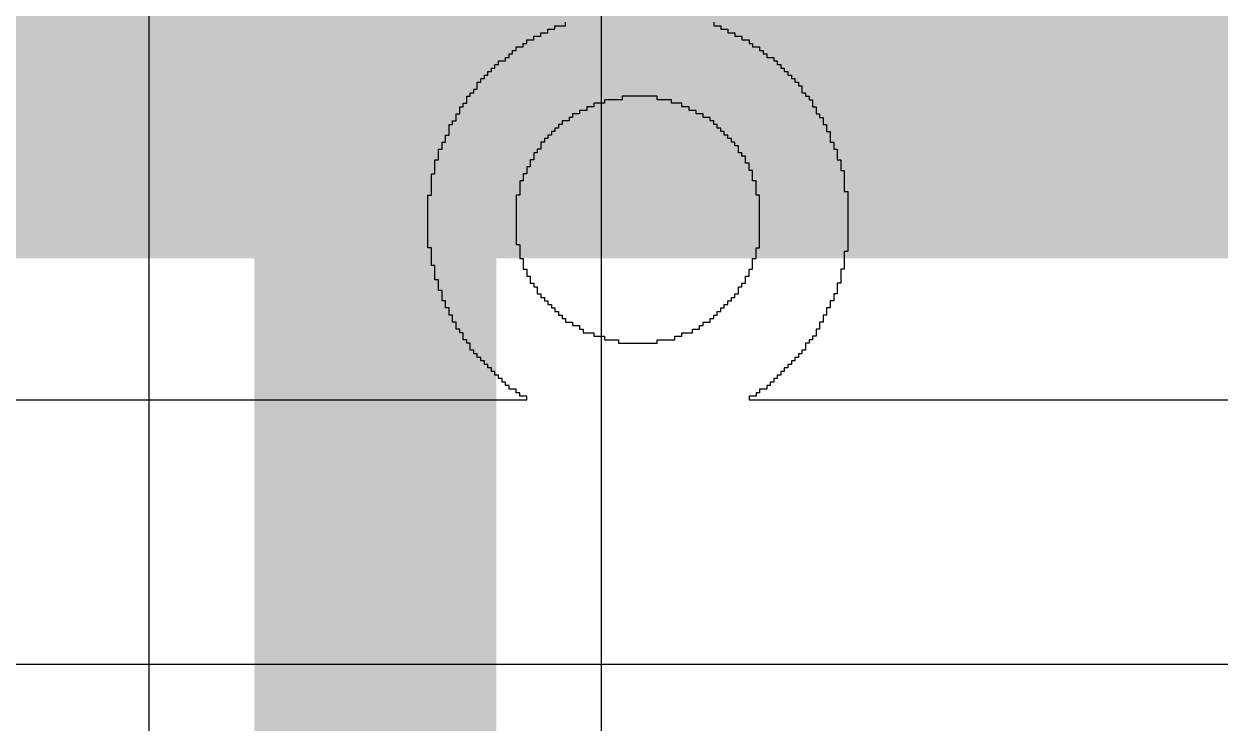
# Model space of a CAD drawing. Header units: inches. Extents: x -0.3 to 9.9, y -0.4 to 5.
# Drawn here: x 2.3156 to 2.3749, y 0.9925 to 1.0271 of the extents above; entities that cross this region are included whole.
import ezdxf

# ---------------------------------------------------------------- set-up
doc = ezdxf.new("R2010")
doc.units = ezdxf.units.IN
doc.header["$MEASUREMENT"] = 0
for name, color, linetype in [('Bottom Layer', 5, 'Continuous'), ('Top Layer', 1, 'Continuous'), ('Top Overlay', 2, 'Continuous')]:
    doc.layers.add(name, color=color, linetype=linetype)

msp = doc.modelspace()

# ---------------------------------------------------------------- linework, layer by layer
at = {"layer": 'Bottom Layer'}
for p, q in [((2.321785, 1.075276), (2.321785, 0.691001)), ((2.344215, 0.695646), (2.344215, 1.075276))]:
    msp.add_line(p, q, dxfattribs=at)
msp.add_lwpolyline([(2.333, 0.691, 0.012, 0.012, 0), (2.333, 1.088, 0.012, 0.012, 0)], format="xyseb", dxfattribs=at)
at = {"layer": 'Top Layer'}
msp.add_lwpolyline([(2.051, 1.023, 0.015, 0.015, 0), (2.592, 1.023, 0.015, 0.015, 0)], format="xyseb", dxfattribs=at)
at = {"layer": 'Top Overlay'}
for p, q in [((2.341908, 1.026864), (2.341908, 1.027039)), ((2.341908, 1.027039), (2.342433, 1.027039)), ((2.342433, 1.027039), (2.342433, 1.027214)), ((2.349779, 1.027214), (2.349779, 1.027039)), ((2.349779, 1.027039), (2.350129, 1.027039)), ((2.350129, 1.027039), (2.350129, 1.026864)), ((2.340859, 1.026339), (2.340859, 1.026514)), ((2.340859, 1.026514), (2.341209, 1.026514)), ((2.341209, 1.026514), (2.341209, 1.026689)), ((2.341209, 1.026689), (2.341559, 1.026689)), ((2.341559, 1.026689), (2.341559, 1.026864)), ((2.341559, 1.026864), (2.341908, 1.026864)), ((2.350129, 1.026864), (2.350479, 1.026864)), ((2.350479, 1.026864), (2.350479, 1.026689)), ((2.350479, 1.026689), (2.350828, 1.026689)), ((2.350828, 1.026689), (2.350828, 1.026514)), ((2.350828, 1.026514), (2.351178, 1.026514)), ((2.351178, 1.026514), (2.351178, 1.026339)), ((2.339809, 1.02564), (2.339809, 1.025814)), ((2.339809, 1.025814), (2.339984, 1.025814)), ((2.339984, 1.025814), (2.339984, 1.025989)), ((2.339984, 1.025989), (2.340334, 1.025989)), ((2.340334, 1.025989), (2.340334, 1.026164)), ((2.340334, 1.026164), (2.340509, 1.026164)), ((2.340509, 1.026164), (2.340509, 1.026339)), ((2.340509, 1.026339), (2.340859, 1.026339)), ((2.351178, 1.026339), (2.351528, 1.026339)), ((2.351528, 1.026339), (2.351528, 1.026164)), ((2.351528, 1.026164), (2.351703, 1.026164)), ((2.351703, 1.026164), (2.351703, 1.025989)), ((2.351703, 1.025989), (2.352053, 1.025989)), ((2.352053, 1.025989), (2.352053, 1.025814)), ((2.352053, 1.025814), (2.352228, 1.025814)), ((2.352228, 1.025814), (2.352228, 1.02564)), ((2.33911, 1.025115), (2.33911, 1.02529)), ((2.33911, 1.02529), (2.33946, 1.02529)), ((2.33946, 1.02529), (2.33946, 1.025465)), ((2.33946, 1.025465), (2.339635, 1.025465)), ((2.339635, 1.025465), (2.339635, 1.02564)), ((2.339635, 1.02564), (2.339809, 1.02564)), ((2.352228, 1.02564), (2.352403, 1.02564)), ((2.352403, 1.02564), (2.352403, 1.025465)), ((2.352403, 1.025465), (2.352752, 1.025465)), ((2.352752, 1.025465), (2.352752, 1.02529)), ((2.352752, 1.02529), (2.352927, 1.02529)), ((2.352927, 1.02529), (2.352927, 1.025115)), ((2.33841, 1.024415), (2.33841, 1.02459)), ((2.33841, 1.02459), (2.338585, 1.02459)), ((2.338585, 1.02459), (2.338585, 1.024765)), ((2.338585, 1.024765), (2.33876, 1.024765)), ((2.33876, 1.024765), (2.33876, 1.02494)), ((2.33876, 1.02494), (2.338935, 1.02494)), ((2.338935, 1.02494), (2.338935, 1.025115)), ((2.338935, 1.025115), (2.33911, 1.025115)), ((2.352927, 1.025115), (2.353102, 1.025115)), ((2.353102, 1.025115), (2.353102, 1.02494)), ((2.353102, 1.02494), (2.353277, 1.02494)), ((2.353277, 1.02494), (2.353277, 1.024765)), ((2.353277, 1.024765), (2.353452, 1.024765)), ((2.353452, 1.024765), (2.353452, 1.02459)), ((2.353452, 1.02459), (2.353627, 1.02459)), ((2.353627, 1.02459), (2.353627, 1.024415)), ((2.33806, 1.02389), (2.33806, 1.02424)), ((2.33806, 1.02424), (2.338235, 1.02424)), ((2.338235, 1.02424), (2.338235, 1.024415)), ((2.338235, 1.024415), (2.33841, 1.024415)), ((2.353627, 1.024415), (2.353802, 1.024415)), ((2.353802, 1.024415), (2.353802, 1.02424)), ((2.353802, 1.02424), (2.353977, 1.02424)), ((2.353977, 1.02424), (2.353977, 1.024065)), ((2.353977, 1.024065), (2.354152, 1.024065)), ((2.354152, 1.024065), (2.354152, 1.023716)), ((2.337536, 1.023191), (2.337536, 1.023541)), ((2.337536, 1.023541), (2.337711, 1.023541)), ((2.337711, 1.023541), (2.337711, 1.023716)), ((2.337711, 1.023716), (2.337886, 1.023716)), ((2.337886, 1.023716), (2.337886, 1.02389)), ((2.337886, 1.02389), (2.33806, 1.02389)), ((2.34698, 1.023541), (2.345232, 1.023541)), ((2.345232, 1.023541), (2.345232, 1.023366)), ((2.34698, 1.023366), (2.34698, 1.023541)), ((2.354152, 1.023716), (2.354326, 1.023716)), ((2.354326, 1.023716), (2.354326, 1.023541)), ((2.354326, 1.023541), (2.354501, 1.023541)), ((2.354501, 1.023541), (2.354501, 1.023366)), ((2.337186, 1.022666), (2.337186, 1.023016)), ((2.337186, 1.023016), (2.337361, 1.023016)), ((2.337361, 1.023016), (2.337361, 1.023191)), ((2.337361, 1.023191), (2.337536, 1.023191)), ((2.343482, 1.022841), (2.343133, 1.022841)), ((2.343133, 1.022841), (2.343133, 1.022666)), ((2.343832, 1.023016), (2.343482, 1.023016)), ((2.343482, 1.023016), (2.343482, 1.022841)), ((2.344357, 1.023191), (2.343832, 1.023191)), ((2.343832, 1.023191), (2.343832, 1.023016)), ((2.345232, 1.023366), (2.344357, 1.023366)), ((2.344357, 1.023366), (2.344357, 1.023191)), ((2.34768, 1.023366), (2.34698, 1.023366)), ((2.34768, 1.023191), (2.34768, 1.023366)), ((2.348205, 1.023191), (2.34768, 1.023191)), ((2.348205, 1.023016), (2.348205, 1.023191)), ((2.348555, 1.023016), (2.348205, 1.023016)), ((2.348555, 1.022841), (2.348555, 1.023016)), ((2.348905, 1.022841), (2.348555, 1.022841)), ((2.348905, 1.022666), (2.348905, 1.022841)), ((2.354501, 1.023366), (2.354676, 1.023366)), ((2.354676, 1.023366), (2.354676, 1.023016)), ((2.354676, 1.023016), (2.354851, 1.023016)), ((2.354851, 1.023016), (2.354851, 1.022666)), ((2.336836, 1.022141), (2.336836, 1.022316)), ((2.336836, 1.022316), (2.337011, 1.022316)), ((2.337011, 1.022316), (2.337011, 1.022666)), ((2.337011, 1.022666), (2.337186, 1.022666)), ((2.342608, 1.022316), (2.342258, 1.022316)), ((2.342258, 1.022316), (2.342258, 1.022141)), ((2.342783, 1.022491), (2.342608, 1.022491)), ((2.342608, 1.022491), (2.342608, 1.022316)), ((2.343133, 1.022666), (2.342783, 1.022666)), ((2.342783, 1.022666), (2.342783, 1.022491)), ((2.349254, 1.022666), (2.348905, 1.022666)), ((2.349254, 1.022491), (2.349254, 1.022666)), ((2.349604, 1.022491), (2.349254, 1.022491)), ((2.349604, 1.022316), (2.349604, 1.022491)), ((2.349779, 1.022316), (2.349604, 1.022316)), ((2.349779, 1.022141), (2.349779, 1.022316)), ((2.354851, 1.022666), (2.355026, 1.022666)), ((2.355026, 1.022666), (2.355026, 1.022491)), ((2.355026, 1.022491), (2.355201, 1.022491)), ((2.355201, 1.022491), (2.355201, 1.022141)), ((2.336486, 1.021267), (2.336486, 1.021617)), ((2.336486, 1.021617), (2.336661, 1.021617)), ((2.336661, 1.021617), (2.336661, 1.022141)), ((2.336661, 1.022141), (2.336836, 1.022141)), ((2.341733, 1.021617), (2.341559, 1.021617)), ((2.341559, 1.021617), (2.341559, 1.021442)), ((2.341908, 1.021792), (2.341733, 1.021792)), ((2.341733, 1.021792), (2.341733, 1.021617)), ((2.342083, 1.021966), (2.341908, 1.021966)), ((2.341908, 1.021966), (2.341908, 1.021792)), ((2.342258, 1.022141), (2.342083, 1.022141)), ((2.342083, 1.022141), (2.342083, 1.021966)), ((2.349954, 1.022141), (2.349779, 1.022141)), ((2.349954, 1.021966), (2.349954, 1.022141)), ((2.350129, 1.021966), (2.349954, 1.021966)), ((2.350129, 1.021792), (2.350129, 1.021966)), ((2.350304, 1.021792), (2.350129, 1.021792)), ((2.350304, 1.021617), (2.350304, 1.021792)), ((2.350479, 1.021617), (2.350304, 1.021617)), ((2.350479, 1.021442), (2.350479, 1.021617)), ((2.355201, 1.022141), (2.355376, 1.022141)), ((2.355376, 1.022141), (2.355376, 1.021792)), ((2.355376, 1.021792), (2.355551, 1.021792)), ((2.355551, 1.021792), (2.355551, 1.021267)), ((2.336311, 1.020917), (2.336311, 1.021267)), ((2.336311, 1.021267), (2.336486, 1.021267)), ((2.341384, 1.021267), (2.341209, 1.021267)), ((2.341209, 1.021267), (2.341209, 1.020917)), ((2.341559, 1.021442), (2.341384, 1.021442)), ((2.341384, 1.021442), (2.341384, 1.021267)), ((2.350653, 1.021442), (2.350479, 1.021442)), ((2.350653, 1.021267), (2.350653, 1.021442)), ((2.350828, 1.021267), (2.350653, 1.021267)), ((2.350828, 1.021092), (2.350828, 1.021267)), ((2.351003, 1.021092), (2.350828, 1.021092)), ((2.351003, 1.020742), (2.351003, 1.021092)), ((2.355551, 1.021267), (2.355726, 1.021267)), ((2.355726, 1.021267), (2.355726, 1.020917)), ((2.336136, 1.020392), (2.336136, 1.020917)), ((2.336136, 1.020917), (2.336311, 1.020917)), ((2.341034, 1.020742), (2.340859, 1.020742)), ((2.340859, 1.020742), (2.340859, 1.020392)), ((2.341209, 1.020917), (2.341034, 1.020917)), ((2.341034, 1.020917), (2.341034, 1.020742)), ((2.351178, 1.020742), (2.351003, 1.020742)), ((2.351178, 1.020567), (2.351178, 1.020742)), ((2.351353, 1.020567), (2.351178, 1.020567)), ((2.351353, 1.020217), (2.351353, 1.020567)), ((2.355726, 1.020917), (2.355901, 1.020917)), ((2.355901, 1.020917), (2.355901, 1.020392)), ((2.335962, 1.019693), (2.335962, 1.020392)), ((2.335962, 1.020392), (2.336136, 1.020392)), ((2.340684, 1.020043), (2.340509, 1.020043)), ((2.340509, 1.020043), (2.340509, 1.019693)), ((2.340859, 1.020392), (2.340684, 1.020392)), ((2.340684, 1.020392), (2.340684, 1.020043)), ((2.351528, 1.020217), (2.351353, 1.020217)), ((2.351528, 1.019868), (2.351528, 1.020217)), ((2.351703, 1.019868), (2.351528, 1.019868)), ((2.351703, 1.019343), (2.351703, 1.019868)), ((2.355901, 1.020392), (2.356076, 1.020392)), ((2.356076, 1.020392), (2.356076, 1.019868)), ((2.356076, 1.019868), (2.35625, 1.019868)), ((2.35625, 1.019868), (2.35625, 1.018818)), ((2.335787, 1.018643), (2.335787, 1.019693)), ((2.335787, 1.019693), (2.335962, 1.019693)), ((2.340334, 1.019343), (2.340159, 1.019343)), ((2.340159, 1.019343), (2.340159, 1.018643)), ((2.340509, 1.019693), (2.340334, 1.019693)), ((2.340334, 1.019693), (2.340334, 1.019343)), ((2.351878, 1.019343), (2.351703, 1.019343)), ((2.351878, 1.018643), (2.351878, 1.019343)), ((2.35625, 1.018818), (2.356425, 1.018818)), ((2.356425, 1.018818), (2.356425, 1.015845)), ((2.335612, 1.01602), (2.335612, 1.018643)), ((2.335612, 1.018643), (2.335787, 1.018643)), ((2.340159, 1.018643), (2.339984, 1.018643)), ((2.339984, 1.018643), (2.339984, 1.016195)), ((2.352053, 1.018643), (2.351878, 1.018643)), ((2.352053, 1.01602), (2.352053, 1.018643)), ((2.335787, 1.01602), (2.335612, 1.01602)), ((2.335787, 1.015145), (2.335787, 1.01602)), ((2.339984, 1.016195), (2.340159, 1.016195)), ((2.340159, 1.016195), (2.340159, 1.015495)), ((2.351878, 1.015495), (2.351878, 1.01602)), ((2.351878, 1.01602), (2.352053, 1.01602)), ((2.356425, 1.015845), (2.35625, 1.015845)), ((2.35625, 1.015845), (2.35625, 1.01497)), ((2.335962, 1.015145), (2.335787, 1.015145)), ((2.335962, 1.014446), (2.335962, 1.015145)), ((2.340159, 1.015495), (2.340334, 1.015495)), ((2.340334, 1.015495), (2.340334, 1.01497)), ((2.351703, 1.01497), (2.351703, 1.015495)), ((2.351703, 1.015495), (2.351878, 1.015495)), ((2.340334, 1.01497), (2.340509, 1.01497)), ((2.340509, 1.01497), (2.340509, 1.01462)), ((2.340509, 1.01462), (2.340684, 1.01462)), ((2.340684, 1.01462), (2.340684, 1.014271)), ((2.351353, 1.014271), (2.351353, 1.01462)), ((2.351353, 1.01462), (2.351528, 1.01462)), ((2.351528, 1.01462), (2.351528, 1.01497)), ((2.351528, 1.01497), (2.351703, 1.01497)), ((2.35625, 1.01497), (2.356076, 1.01497)), ((2.356076, 1.01497), (2.356076, 1.014271)), ((2.336136, 1.014446), (2.335962, 1.014446)), ((2.336136, 1.013921), (2.336136, 1.014446)), ((2.336311, 1.013921), (2.336136, 1.013921)), ((2.336311, 1.013396), (2.336311, 1.013921)), ((2.340684, 1.014271), (2.340859, 1.014271)), ((2.340859, 1.014271), (2.340859, 1.014096)), ((2.340859, 1.014096), (2.341034, 1.014096)), ((2.341034, 1.014096), (2.341034, 1.013746)), ((2.351003, 1.013746), (2.351003, 1.014096)), ((2.351003, 1.014096), (2.351178, 1.014096)), ((2.351178, 1.014096), (2.351178, 1.014271)), ((2.351178, 1.014271), (2.351353, 1.014271)), ((2.356076, 1.014271), (2.355901, 1.014271)), ((2.355901, 1.014271), (2.355901, 1.013746)), ((2.336486, 1.013396), (2.336311, 1.013396)), ((2.336486, 1.013046), (2.336486, 1.013396)), ((2.341034, 1.013746), (2.341209, 1.013746)), ((2.341209, 1.013746), (2.341209, 1.013571)), ((2.341209, 1.013571), (2.341384, 1.013571)), ((2.341384, 1.013571), (2.341384, 1.013396)), ((2.341384, 1.013396), (2.341559, 1.013396)), ((2.341559, 1.013396), (2.341559, 1.013221)), ((2.350479, 1.013221), (2.350479, 1.013396)), ((2.350479, 1.013396), (2.350653, 1.013396)), ((2.350653, 1.013396), (2.350653, 1.013571)), ((2.350653, 1.013571), (2.350828, 1.013571)), ((2.350828, 1.013571), (2.350828, 1.013746)), ((2.350828, 1.013746), (2.351003, 1.013746)), ((2.355726, 1.013396), (2.355551, 1.013396)), ((2.355551, 1.013396), (2.355551, 1.013046)), ((2.355901, 1.013746), (2.355726, 1.013746)), ((2.355726, 1.013746), (2.355726, 1.013396)), ((2.336661, 1.013046), (2.336486, 1.013046)), ((2.336661, 1.012697), (2.336661, 1.013046)), ((2.341559, 1.013221), (2.341733, 1.013221)), ((2.341733, 1.013221), (2.341733, 1.013046)), ((2.341733, 1.013046), (2.341908, 1.013046)), ((2.341908, 1.013046), (2.341908, 1.012871)), ((2.341908, 1.012871), (2.342083, 1.012871)), ((2.342083, 1.012871), (2.342083, 1.012697)), ((2.349954, 1.012697), (2.349954, 1.012871)), ((2.349954, 1.012871), (2.350129, 1.012871)), ((2.350129, 1.012871), (2.350129, 1.013046)), ((2.350129, 1.013046), (2.350304, 1.013046)), ((2.350304, 1.013046), (2.350304, 1.013221)), ((2.350304, 1.013221), (2.350479, 1.013221)), ((2.355551, 1.013046), (2.355376, 1.013046)), ((2.355376, 1.013046), (2.355376, 1.012697)), ((2.336836, 1.012697), (2.336661, 1.012697)), ((2.336836, 1.012347), (2.336836, 1.012697)), ((2.337011, 1.012347), (2.336836, 1.012347)), ((2.337011, 1.011997), (2.337011, 1.012347)), ((2.342083, 1.012697), (2.342258, 1.012697)), ((2.342258, 1.012697), (2.342258, 1.012522)), ((2.342258, 1.012522), (2.342433, 1.012522)), ((2.342433, 1.012522), (2.342433, 1.012347)), ((2.342433, 1.012347), (2.342783, 1.012347)), ((2.342783, 1.012347), (2.342783, 1.012172)), ((2.342783, 1.012172), (2.343133, 1.012172)), ((2.343133, 1.012172), (2.343133, 1.011997)), ((2.349079, 1.011997), (2.349079, 1.012172)), ((2.349079, 1.012172), (2.349254, 1.012172)), ((2.349254, 1.012172), (2.349254, 1.012347)), ((2.349254, 1.012347), (2.349604, 1.012347)), ((2.349604, 1.012347), (2.349604, 1.012522)), ((2.349604, 1.012522), (2.349779, 1.012522)), ((2.349779, 1.012522), (2.349779, 1.012697)), ((2.349779, 1.012697), (2.349954, 1.012697)), ((2.355201, 1.012347), (2.355026, 1.012347)), ((2.355026, 1.012347), (2.355026, 1.011997)), ((2.355376, 1.012697), (2.355201, 1.012697)), ((2.355201, 1.012697), (2.355201, 1.012347)), ((2.337186, 1.011997), (2.337011, 1.011997)), ((2.337186, 1.011822), (2.337186, 1.011997)), ((2.337361, 1.011822), (2.337186, 1.011822)), ((2.337361, 1.011472), (2.337361, 1.011822)), ((2.343133, 1.011997), (2.343308, 1.011997)), ((2.343308, 1.011997), (2.343308, 1.011822)), ((2.343308, 1.011822), (2.343832, 1.011822)), ((2.343832, 1.011822), (2.343832, 1.011647)), ((2.343832, 1.011647), (2.344357, 1.011647)), ((2.344357, 1.011647), (2.344357, 1.011472)), ((2.347855, 1.011472), (2.347855, 1.011647)), ((2.347855, 1.011647), (2.348205, 1.011647)), ((2.348205, 1.011647), (2.348205, 1.011822)), ((2.348205, 1.011822), (2.34873, 1.011822)), ((2.34873, 1.011822), (2.34873, 1.011997)), ((2.34873, 1.011997), (2.349079, 1.011997)), ((2.354851, 1.011647), (2.354676, 1.011647)), ((2.354676, 1.011647), (2.354676, 1.011472)), ((2.355026, 1.011997), (2.354851, 1.011997)), ((2.354851, 1.011997), (2.354851, 1.011647)), ((2.337536, 1.011472), (2.337361, 1.011472)), ((2.337536, 1.011297), (2.337536, 1.011472)), ((2.337711, 1.011297), (2.337536, 1.011297)), ((2.337711, 1.010948), (2.337711, 1.011297)), ((2.337886, 1.010948), (2.337711, 1.010948)), ((2.337886, 1.010773), (2.337886, 1.010948)), ((2.344357, 1.011472), (2.345057, 1.011472)), ((2.345057, 1.011472), (2.345057, 1.011297)), ((2.345057, 1.011297), (2.34698, 1.011297)), ((2.34698, 1.011297), (2.34698, 1.011472)), ((2.34698, 1.011472), (2.347855, 1.011472)), ((2.354326, 1.010948), (2.354152, 1.010948)), ((2.354152, 1.010948), (2.354152, 1.010773)), ((2.354501, 1.011297), (2.354326, 1.011297)), ((2.354326, 1.011297), (2.354326, 1.010948)), ((2.354676, 1.011472), (2.354501, 1.011472)), ((2.354501, 1.011472), (2.354501, 1.011297)), ((2.33806, 1.010773), (2.337886, 1.010773)), ((2.33806, 1.010598), (2.33806, 1.010773)), ((2.338235, 1.010598), (2.33806, 1.010598)), ((2.338235, 1.010423), (2.338235, 1.010598)), ((2.33841, 1.010423), (2.338235, 1.010423)), ((2.33841, 1.010248), (2.33841, 1.010423)), ((2.353802, 1.010423), (2.353627, 1.010423)), ((2.353627, 1.010423), (2.353627, 1.010248)), ((2.353977, 1.010598), (2.353802, 1.010598)), ((2.353802, 1.010598), (2.353802, 1.010423)), ((2.354152, 1.010773), (2.353977, 1.010773)), ((2.353977, 1.010773), (2.353977, 1.010598)), ((2.338585, 1.010248), (2.33841, 1.010248)), ((2.338585, 1.010073), (2.338585, 1.010248)), ((2.33876, 1.010073), (2.338585, 1.010073)), ((2.33876, 1.009898), (2.33876, 1.010073)), ((2.338935, 1.009898), (2.33876, 1.009898)), ((2.338935, 1.009723), (2.338935, 1.009898)), ((2.353277, 1.009898), (2.353102, 1.009898)), ((2.353102, 1.009898), (2.353102, 1.009723)), ((2.353452, 1.010073), (2.353277, 1.010073)), ((2.353277, 1.010073), (2.353277, 1.009898)), ((2.353627, 1.010248), (2.353452, 1.010248)), ((2.353452, 1.010248), (2.353452, 1.010073)), ((2.33911, 1.009723), (2.338935, 1.009723)), ((2.33911, 1.009548), (2.33911, 1.009723)), ((2.339285, 1.009548), (2.33911, 1.009548)), ((2.339285, 1.009373), (2.339285, 1.009548)), ((2.33946, 1.009373), (2.339285, 1.009373)), ((2.33946, 1.009199), (2.33946, 1.009373)), ((2.339635, 1.009199), (2.33946, 1.009199)), ((2.339635, 1.009024), (2.339635, 1.009199)), ((2.352578, 1.009199), (2.352403, 1.009199)), ((2.352403, 1.009199), (2.352403, 1.009024)), ((2.352752, 1.009373), (2.352578, 1.009373)), ((2.352578, 1.009373), (2.352578, 1.009199)), ((2.352927, 1.009548), (2.352752, 1.009548)), ((2.352752, 1.009548), (2.352752, 1.009373)), ((2.353102, 1.009723), (2.352927, 1.009723)), ((2.352927, 1.009723), (2.352927, 1.009548)), ((2.339984, 1.009024), (2.339635, 1.009024)), ((2.339984, 1.008849), (2.339984, 1.009024)), ((2.340159, 1.008849), (2.339984, 1.008849)), ((2.340159, 1.008674), (2.340159, 1.008849)), ((2.340509, 1.008674), (2.340159, 1.008674)), ((2.340509, 1.008499), (2.340509, 1.008674)), ((2.351878, 1.008674), (2.351528, 1.008674)), ((2.351528, 1.008674), (2.351528, 1.008499)), ((2.352053, 1.008849), (2.351878, 1.008849)), ((2.351878, 1.008849), (2.351878, 1.008674)), ((2.352403, 1.009024), (2.352053, 1.009024)), ((2.352053, 1.009024), (2.352053, 1.008849)), ((2.310775, 1.008499), (2.340509, 1.008499)), ((2.351528, 1.008499), (2.379513, 1.008499)), ((2.380562, 0.995381), (2.14794, 0.995381))]:
    msp.add_line(p, q, dxfattribs=at)

doc.saveas('drawing.dxf')
